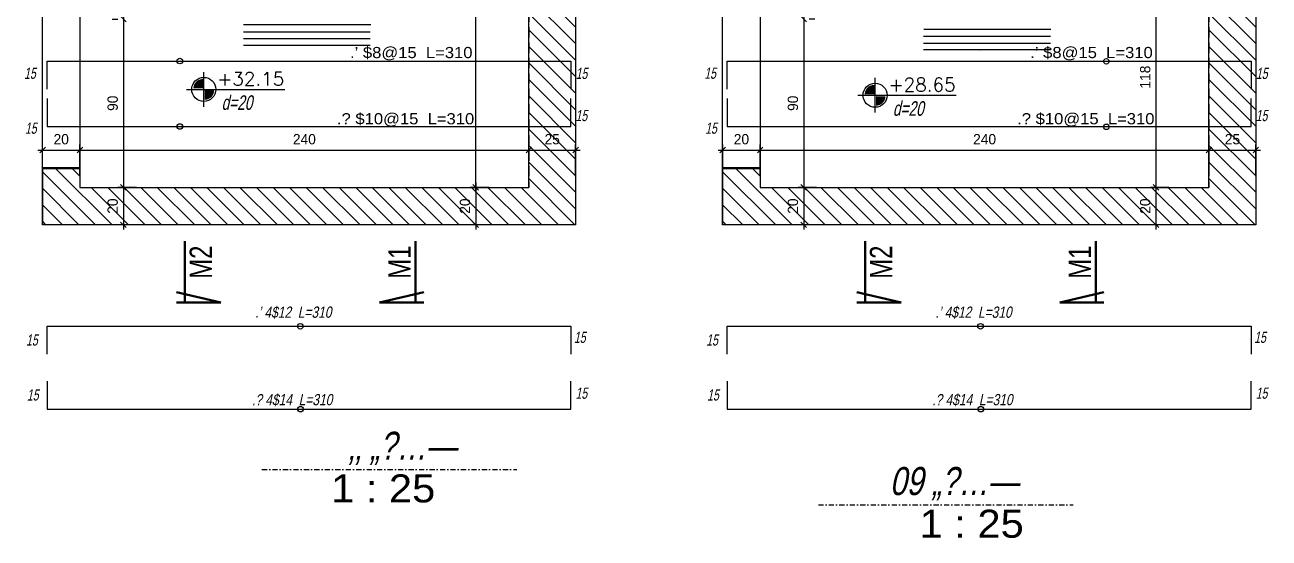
# Model space of a CAD drawing. Header units: inches. Extents: x -5298 to 11252, y 8210 to 22495.
# Drawn here: x 9119 to 9784, y 11486 to 11760 of the extents above; entities that cross this region are included whole.
import ezdxf
from ezdxf.enums import TextEntityAlignment as Align

# ---------------------------------------------------------------- set-up
doc = ezdxf.new("R2010")
doc.units = ezdxf.units.IN
doc.header["$LTSCALE"] = 11
doc.header["$MEASUREMENT"] = 0
doc.linetypes.add('DASHDOT2', pattern=[0.5, 0.25, -0.125, 0, -0.125])
doc.linetypes.add('DASHED2', pattern=[0.375, 0.25, -0.125])
doc.layers.get('Defpoints').update_dxf_attribs({"color": 40})
for name, color, linetype in [('BEAM', 3, 'Continuous'), ('D7', 2, 'Continuous'), ('dim', 3, 'Continuous'), ('dim-50-v', 2, 'Continuous'), ('ENG_beton nifsak', 4, 'Continuous'), ('ENG_beton ole', 3, 'DASHED2'), ('ENG_level', 1, 'DASHDOT2'), ('HATCH', 8, 'Continuous'), ('iron-txt', 3, 'Continuous'), ('IRON6', 6, 'Continuous'), ('TEXT3', 3, 'Continuous')]:
    doc.layers.add(name, color=color, linetype=linetype)
doc.layers.add('W', color=1, linetype='Continuous', lineweight=50)
doc.styles.add('AA', font='hebtxt', dxfattribs={"width": 0.8, "oblique": 8})
doc.styles.add('AD', font='oron')
doc.styles.add('HEBREW', font='hebtxt-weld.shx', dxfattribs={"width": 0.8, "oblique": 12})
doc.styles.add('HEBTXT', font='hebtxt-weld.shx')
doc.styles.add('ROMANS', font='romans')
doc.dimstyles.new('25', dxfattribs={"dimtxt": 5.5, "dimasz": 3, "dimexe": 3, "dimexo": 6, "dimgap": 3, "dimtad": 1, "dimdec": 0, "dimrnd": 0.5, "dimdsep": 46, "dimtxsty": 'HEBTXT', "dimblk1": 'OBLIQUE', "dimblk2": 'OBLIQUE', "dimsah": 1, "dimcen": 1, "dimdle": 2.5, "dimclre": 9, "dimclrt": 3, "dimadec": 0, "dimazin": 0, "dimtfac": 1, "dimtdec": 0, "dimtix": 1, "dimtmove": 2, "dimatfit": 3, "dimldrblk": 'OBLIQUE', "dimfxl": 1, "dimtolj": 1, "dimarcsym": 0})

# ---------------------------------------------------------------- blocks, each defined once
blk = doc.blocks.new('_OBLIQUE')
at = {"color": 0, "linetype": 'ByBlock'}
blk.add_line((-0.5, -0.5), (0.5, 0.5), dxfattribs=at)
blk = doc.blocks.new('*D378')
at = {"layer": 'Defpoints', "color": 0, "linetype": 'Continuous', "transparency": 16777216}
for p in [(9777.34, 11693.52), (9752.34, 11673.52), (9777.34, 11673.52)]:
    blk.add_point(p, dxfattribs=at)
at = {"layer": 'dim-50-v', "color": 9, "linetype": 'Continuous', "lineweight": -2, "transparency": 16777216}
for p, q in [((9752.34, 11679.52), (9752.34, 11696.52)), ((9777.34, 11679.52), (9777.34, 11696.52))]:
    blk.add_line(p, q, dxfattribs=at)
at = {"layer": 'dim-50-v', "color": 0, "linetype": 'Continuous', "lineweight": -2, "transparency": 16777216}
blk.add_line((9749.84, 11693.52), (9779.84, 11693.52), dxfattribs=at)
at = {"layer": 'dim-50-v', "color": 0, "linetype": 'Continuous', "lineweight": -2, "transparency": 16777216, "xscale": 3, "yscale": 3, "zscale": 3, "rotation": 180}
blk.add_blockref('_OBLIQUE', (9752.34, 11693.52), dxfattribs=at)
at = {"layer": 'dim-50-v', "color": 0, "linetype": 'Continuous', "lineweight": -2, "transparency": 16777216, "xscale": 3, "yscale": 3, "zscale": 3}
blk.add_blockref('_OBLIQUE', (9777.34, 11693.52), dxfattribs=at)
at = {"layer": 'dim-50-v', "color": 3, "linetype": 'Continuous', "transparency": 16777216, "insert": (9764.84, 11699.27), "char_height": 5.5, "attachment_point": 5, "style": 'HEBTXT'}
blk.add_mtext('\\A1;25', dxfattribs=at)
blk = doc.blocks.new('*D250')
at = {"layer": 'Defpoints', "color": 0, "linetype": 'Continuous', "transparency": 16777216}
for p in [(9752.34, 11693.52), (9512.34, 11673.52, 0), (9752.34, 11673.52, 0)]:
    blk.add_point(p, dxfattribs=at)
at = {"layer": 'dim-50-v', "color": 9, "linetype": 'Continuous', "lineweight": -2, "transparency": 16777216}
for p, q in [((9512.34, 11679.52), (9512.34, 11696.52)), ((9752.34, 11679.52), (9752.34, 11696.52))]:
    blk.add_line(p, q, dxfattribs=at)
at = {"layer": 'dim-50-v', "color": 0, "linetype": 'Continuous', "lineweight": -2, "transparency": 16777216}
blk.add_line((9509.84, 11693.52), (9754.84, 11693.52), dxfattribs=at)
at = {"layer": 'dim-50-v', "color": 0, "linetype": 'Continuous', "lineweight": -2, "transparency": 16777216, "xscale": 3, "yscale": 3, "zscale": 3, "rotation": 180}
blk.add_blockref('_OBLIQUE', (9512.34, 11693.52), dxfattribs=at)
at = {"layer": 'dim-50-v', "color": 0, "linetype": 'Continuous', "lineweight": -2, "transparency": 16777216, "xscale": 3, "yscale": 3, "zscale": 3}
blk.add_blockref('_OBLIQUE', (9752.34, 11693.52), dxfattribs=at)
at = {"layer": 'dim-50-v', "color": 3, "linetype": 'Continuous', "transparency": 16777216, "insert": (9632.34, 11699.27), "char_height": 5.5, "attachment_point": 5, "style": 'HEBTXT'}
blk.add_mtext('\\A1;240', dxfattribs=at)
blk = doc.blocks.new('*D251')
at = {"layer": 'Defpoints', "color": 0, "linetype": 'Continuous', "transparency": 16777216}
for p in [(9512.34, 11693.52), (9492.34, 11673.52), (9512.34, 11673.52, 0)]:
    blk.add_point(p, dxfattribs=at)
at = {"layer": 'dim-50-v', "color": 9, "linetype": 'Continuous', "lineweight": -2, "transparency": 16777216}
for p, q in [((9492.34, 11679.52), (9492.34, 11696.52)), ((9512.34, 11679.52), (9512.34, 11696.52))]:
    blk.add_line(p, q, dxfattribs=at)
at = {"layer": 'dim-50-v', "color": 0, "linetype": 'Continuous', "lineweight": -2, "transparency": 16777216}
blk.add_line((9489.84, 11693.52), (9514.84, 11693.52), dxfattribs=at)
at = {"layer": 'dim-50-v', "color": 0, "linetype": 'Continuous', "lineweight": -2, "transparency": 16777216, "xscale": 3, "yscale": 3, "zscale": 3, "rotation": 180}
blk.add_blockref('_OBLIQUE', (9492.34, 11693.52), dxfattribs=at)
at = {"layer": 'dim-50-v', "color": 0, "linetype": 'Continuous', "lineweight": -2, "transparency": 16777216, "xscale": 3, "yscale": 3, "zscale": 3}
blk.add_blockref('_OBLIQUE', (9512.34, 11693.52), dxfattribs=at)
at = {"layer": 'dim-50-v', "color": 3, "linetype": 'Continuous', "transparency": 16777216, "insert": (9502.34, 11699.27), "char_height": 5.5, "attachment_point": 5, "style": 'HEBTXT'}
blk.add_mtext('\\A1;20', dxfattribs=at)
blk = doc.blocks.new('*D253')
at = {"layer": 'Defpoints', "color": 0, "linetype": 'Continuous', "transparency": 16777216}
for p in [(9752.29, 11791.52, 0), (9723.95, 11673.52), (9736.87, 11673.52, 0)]:
    blk.add_point(p, dxfattribs=at)
at = {"layer": 'dim-50-v', "color": 0, "linetype": 'Continuous', "lineweight": -2, "transparency": 16777216}
blk.add_line((9723.95, 11794.02), (9723.95, 11671.02), dxfattribs=at)
at = {"layer": 'dim-50-v', "color": 9, "linetype": 'Continuous', "lineweight": -2, "transparency": 16777216}
for p, q in [((9746.29, 11791.52), (9720.95, 11791.52)), ((9730.87, 11673.52), (9720.95, 11673.52))]:
    blk.add_line(p, q, dxfattribs=at)
at = {"layer": 'dim-50-v', "color": 0, "linetype": 'Continuous', "lineweight": -2, "transparency": 16777216, "xscale": 3, "yscale": 3, "zscale": 3}
for p, rotation in [((9723.95, 11791.52), 90), ((9723.95, 11673.52), 270)]:
    blk.add_blockref('_OBLIQUE', p, dxfattribs=dict(at, rotation=rotation))
at = {"layer": 'dim-50-v', "color": 3, "linetype": 'Continuous', "transparency": 16777216, "insert": (9718.2, 11732.52), "char_height": 5.5, "attachment_point": 5, "rotation": 90, "style": 'HEBTXT'}
blk.add_mtext('\\A1;118', dxfattribs=at)
blk = doc.blocks.new('*D255')
at = {"layer": 'Defpoints', "color": 0, "linetype": 'Continuous', "transparency": 16777216}
for p in [(9535.62, 11763.52, 0), (9535.62, 11673.52), (9548.54, 11673.52, 0)]:
    blk.add_point(p, dxfattribs=at)
at = {"layer": 'dim-50-v', "color": 0, "linetype": 'Continuous', "lineweight": -2, "transparency": 16777216}
blk.add_line((9535.62, 11766.02), (9535.62, 11671.02), dxfattribs=at)
at = {"layer": 'dim-50-v', "color": 9, "linetype": 'Continuous', "lineweight": -2, "transparency": 16777216}
for p, q in [((9541.62, 11763.52), (9538.62, 11763.52)), ((9542.54, 11673.52), (9532.62, 11673.52))]:
    blk.add_line(p, q, dxfattribs=at)
at = {"layer": 'dim-50-v', "color": 0, "linetype": 'Continuous', "lineweight": -2, "transparency": 16777216, "xscale": 3, "yscale": 3, "zscale": 3}
for p, rotation in [((9535.62, 11763.52), 90), ((9535.62, 11673.52), 270)]:
    blk.add_blockref('_OBLIQUE', p, dxfattribs=dict(at, rotation=rotation))
at = {"layer": 'dim-50-v', "color": 3, "linetype": 'Continuous', "transparency": 16777216, "insert": (9529.87, 11718.52), "char_height": 5.5, "attachment_point": 5, "rotation": 90, "style": 'HEBTXT'}
blk.add_mtext('\\A1;90', dxfattribs=at)
blk = doc.blocks.new('*D356')
at = {"layer": 'Defpoints', "color": 0, "linetype": 'Continuous', "transparency": 16777216}
for p in [(9548.54, 11673.52, 0), (9535.62, 11653.52), (9538.92, 11653.52)]:
    blk.add_point(p, dxfattribs=at)
at = {"layer": 'dim-50-v', "color": 0, "linetype": 'Continuous', "lineweight": -2, "transparency": 16777216}
blk.add_line((9535.62, 11676.02), (9535.62, 11651.02), dxfattribs=at)
at = {"layer": 'dim-50-v', "color": 9, "linetype": 'Continuous', "lineweight": -2, "transparency": 16777216}
for p, q in [((9542.54, 11673.52), (9532.62, 11673.52)), ((9532.92, 11653.52), (9532.62, 11653.52))]:
    blk.add_line(p, q, dxfattribs=at)
at = {"layer": 'dim-50-v', "color": 0, "linetype": 'Continuous', "lineweight": -2, "transparency": 16777216, "xscale": 3, "yscale": 3, "zscale": 3}
for p, rotation in [((9535.62, 11673.52), 90), ((9535.62, 11653.52), 270)]:
    blk.add_blockref('_OBLIQUE', p, dxfattribs=dict(at, rotation=rotation))
at = {"layer": 'dim-50-v', "color": 3, "linetype": 'Continuous', "transparency": 16777216, "insert": (9529.87, 11663.52), "char_height": 5.5, "attachment_point": 5, "rotation": 90, "style": 'HEBTXT'}
blk.add_mtext('\\A1;20', dxfattribs=at)
blk = doc.blocks.new('*D439')
at = {"layer": 'Defpoints', "color": 0, "linetype": 'Continuous', "transparency": 16777216}
for p in [(9736.87, 11673.52, 0), (9723.95, 11653.52), (9736.94, 11653.52, 0)]:
    blk.add_point(p, dxfattribs=at)
at = {"layer": 'dim-50-v', "color": 0, "linetype": 'Continuous', "lineweight": -2, "transparency": 16777216}
blk.add_line((9723.95, 11676.02), (9723.95, 11651.02), dxfattribs=at)
at = {"layer": 'dim-50-v', "color": 9, "linetype": 'Continuous', "lineweight": -2, "transparency": 16777216}
for p, q in [((9730.87, 11673.52), (9720.95, 11673.52)), ((9730.94, 11653.52), (9720.95, 11653.52))]:
    blk.add_line(p, q, dxfattribs=at)
at = {"layer": 'dim-50-v', "color": 0, "linetype": 'Continuous', "lineweight": -2, "transparency": 16777216, "xscale": 3, "yscale": 3, "zscale": 3}
for p, rotation in [((9723.95, 11673.52), 90), ((9723.95, 11653.52), 270)]:
    blk.add_blockref('_OBLIQUE', p, dxfattribs=dict(at, rotation=rotation))
at = {"layer": 'dim-50-v', "color": 3, "linetype": 'Continuous', "transparency": 16777216, "insert": (9718.2, 11663.52), "char_height": 5.5, "attachment_point": 5, "rotation": 90, "style": 'HEBTXT'}
blk.add_mtext('\\A1;20', dxfattribs=at)
blk = doc.blocks.new('cncb')
at = {"layer": 'BEAM', "color": 2, "linetype": 'Continuous', "elevation": 0}
blk.add_lwpolyline([(9882.94, 11117.46), (9903, 11117.46), (9903, 11012.47), (9882.94, 11012.47)], close=True, dxfattribs=at)
at = {"layer": 'ENG_beton nifsak', "ltscale": 5, "elevation": 0}
blk.add_lwpolyline([(9903, 11117.46), (9882.94, 11117.46), (9882.94, 11512.08), (10167.94, 11512.08), (10167.94, 10982.08), (9882.94, 10982.08), (9882.94, 11012.47), (9903, 11012.47), (9902.94, 11002.08), (10142.94, 11002.08), (10142.94, 11492.08), (9902.94, 11492.08)], close=True, dxfattribs=at)
blk = doc.blocks.new('PL')
at = {"linetype": 'ByBlock'}
for p, q in [((0, -0.258), (0, 0.258)), ((-0.258, 0), (1.204, 0))]:
    blk.add_line(p, q, dxfattribs=at)
at = {"color": 4, "const_width": 0.14}
for points in [[(-0.014, 0.084, 0.414214), (-0.084, 0.014, 1)], [(0.014, -0.084, 0.414214), (0.084, -0.014, 1)]]:
    blk.add_lwpolyline(points, format="xyb", dxfattribs=at)
at = {"linetype": 'ByBlock'}
blk.add_circle((0, 0), 0.179, dxfattribs=at)
at = {"style": 'ROMANS'}
blk.add_attdef('LEVEL', text='', height=0.2, dxfattribs=at).set_placement((0.698, 0.157), align=Align.MIDDLE)
blk = doc.blocks.new('*D936')
at = {"layer": 'Defpoints', "color": 0, "linetype": 'Continuous', "transparency": 16777216}
for p in [(9413.67, 11693.52), (9388.67, 11673.52), (9413.67, 11673.52)]:
    blk.add_point(p, dxfattribs=at)
at = {"layer": 'dim-50-v', "color": 9, "linetype": 'Continuous', "lineweight": -2, "transparency": 16777216}
for p, q in [((9388.67, 11679.52), (9388.67, 11696.52)), ((9413.67, 11679.52), (9413.67, 11696.52))]:
    blk.add_line(p, q, dxfattribs=at)
at = {"layer": 'dim-50-v', "color": 0, "linetype": 'Continuous', "lineweight": -2, "transparency": 16777216}
blk.add_line((9386.17, 11693.52), (9416.17, 11693.52), dxfattribs=at)
at = {"layer": 'dim-50-v', "color": 0, "linetype": 'Continuous', "lineweight": -2, "transparency": 16777216, "xscale": 3, "yscale": 3, "zscale": 3, "rotation": 180}
blk.add_blockref('_OBLIQUE', (9388.67, 11693.52), dxfattribs=at)
at = {"layer": 'dim-50-v', "color": 0, "linetype": 'Continuous', "lineweight": -2, "transparency": 16777216, "xscale": 3, "yscale": 3, "zscale": 3}
blk.add_blockref('_OBLIQUE', (9413.67, 11693.52), dxfattribs=at)
at = {"layer": 'dim-50-v', "color": 3, "linetype": 'Continuous', "transparency": 16777216, "insert": (9401.17, 11699.27), "char_height": 5.5, "attachment_point": 5, "style": 'HEBTXT'}
blk.add_mtext('\\A1;25', dxfattribs=at)
blk = doc.blocks.new('*D937')
at = {"layer": 'Defpoints', "color": 0, "linetype": 'Continuous', "transparency": 16777216}
for p in [(9388.67, 11693.52), (9148.67, 11673.52, 0), (9388.67, 11673.52, 0)]:
    blk.add_point(p, dxfattribs=at)
at = {"layer": 'dim-50-v', "color": 9, "linetype": 'Continuous', "lineweight": -2, "transparency": 16777216}
for p, q in [((9148.67, 11679.52), (9148.67, 11696.52)), ((9388.67, 11679.52), (9388.67, 11696.52))]:
    blk.add_line(p, q, dxfattribs=at)
at = {"layer": 'dim-50-v', "color": 0, "linetype": 'Continuous', "lineweight": -2, "transparency": 16777216}
blk.add_line((9146.17, 11693.52), (9391.17, 11693.52), dxfattribs=at)
at = {"layer": 'dim-50-v', "color": 0, "linetype": 'Continuous', "lineweight": -2, "transparency": 16777216, "xscale": 3, "yscale": 3, "zscale": 3, "rotation": 180}
blk.add_blockref('_OBLIQUE', (9148.67, 11693.52), dxfattribs=at)
at = {"layer": 'dim-50-v', "color": 0, "linetype": 'Continuous', "lineweight": -2, "transparency": 16777216, "xscale": 3, "yscale": 3, "zscale": 3}
blk.add_blockref('_OBLIQUE', (9388.67, 11693.52), dxfattribs=at)
at = {"layer": 'dim-50-v', "color": 3, "linetype": 'Continuous', "transparency": 16777216, "insert": (9268.67, 11699.27), "char_height": 5.5, "attachment_point": 5, "style": 'HEBTXT'}
blk.add_mtext('\\A1;240', dxfattribs=at)
blk = doc.blocks.new('*D938')
at = {"layer": 'Defpoints', "color": 0, "linetype": 'Continuous', "transparency": 16777216}
for p in [(9148.67, 11693.52), (9128.68, 11673.52), (9148.67, 11673.52, 0)]:
    blk.add_point(p, dxfattribs=at)
at = {"layer": 'dim-50-v', "color": 9, "linetype": 'Continuous', "lineweight": -2, "transparency": 16777216}
for p, q in [((9128.68, 11679.52), (9128.68, 11696.52)), ((9148.67, 11679.52), (9148.67, 11696.52))]:
    blk.add_line(p, q, dxfattribs=at)
at = {"layer": 'dim-50-v', "color": 0, "linetype": 'Continuous', "lineweight": -2, "transparency": 16777216}
blk.add_line((9126.18, 11693.52), (9151.17, 11693.52), dxfattribs=at)
at = {"layer": 'dim-50-v', "color": 0, "linetype": 'Continuous', "lineweight": -2, "transparency": 16777216, "xscale": 3, "yscale": 3, "zscale": 3, "rotation": 180}
blk.add_blockref('_OBLIQUE', (9128.68, 11693.52), dxfattribs=at)
at = {"layer": 'dim-50-v', "color": 0, "linetype": 'Continuous', "lineweight": -2, "transparency": 16777216, "xscale": 3, "yscale": 3, "zscale": 3}
blk.add_blockref('_OBLIQUE', (9148.67, 11693.52), dxfattribs=at)
at = {"layer": 'dim-50-v', "color": 3, "linetype": 'Continuous', "transparency": 16777216, "insert": (9138.67, 11699.27), "char_height": 5.5, "attachment_point": 5, "style": 'HEBTXT'}
blk.add_mtext('\\A1;20', dxfattribs=at)
blk = doc.blocks.new('*D940')
at = {"layer": 'Defpoints', "color": 0, "linetype": 'Continuous', "transparency": 16777216}
for p in [(9171.95, 11763.52, 0), (9171.95, 11673.52), (9184.87, 11673.52, 0)]:
    blk.add_point(p, dxfattribs=at)
at = {"layer": 'dim-50-v', "color": 9, "linetype": 'Continuous', "lineweight": -2, "transparency": 16777216}
for p, q in [((9165.95, 11763.52), (9168.95, 11763.52)), ((9178.87, 11673.52), (9168.95, 11673.52))]:
    blk.add_line(p, q, dxfattribs=at)
at = {"layer": 'dim-50-v', "color": 0, "linetype": 'Continuous', "lineweight": -2, "transparency": 16777216}
blk.add_line((9171.95, 11766.02), (9171.95, 11671.02), dxfattribs=at)
at = {"layer": 'dim-50-v', "color": 0, "linetype": 'Continuous', "lineweight": -2, "transparency": 16777216, "xscale": 3, "yscale": 3, "zscale": 3}
for p, rotation in [((9171.95, 11763.52), 90), ((9171.95, 11673.52), 270)]:
    blk.add_blockref('_OBLIQUE', p, dxfattribs=dict(at, rotation=rotation))
at = {"layer": 'dim-50-v', "color": 3, "linetype": 'Continuous', "transparency": 16777216, "insert": (9166.2, 11718.52), "char_height": 5.5, "attachment_point": 5, "rotation": 90, "style": 'HEBTXT'}
blk.add_mtext('\\A1;90', dxfattribs=at)
blk = doc.blocks.new('*D935')
at = {"layer": 'Defpoints', "color": 0, "linetype": 'Continuous', "transparency": 16777216}
for p in [(9184.87, 11673.52, 0), (9171.95, 11653.52), (9175.26, 11653.52)]:
    blk.add_point(p, dxfattribs=at)
at = {"layer": 'dim-50-v', "color": 0, "linetype": 'Continuous', "lineweight": -2, "transparency": 16777216}
blk.add_line((9171.95, 11676.02), (9171.95, 11651.02), dxfattribs=at)
at = {"layer": 'dim-50-v', "color": 9, "linetype": 'Continuous', "lineweight": -2, "transparency": 16777216}
for p, q in [((9178.87, 11673.52), (9168.95, 11673.52)), ((9169.26, 11653.52), (9168.95, 11653.52))]:
    blk.add_line(p, q, dxfattribs=at)
at = {"layer": 'dim-50-v', "color": 0, "linetype": 'Continuous', "lineweight": -2, "transparency": 16777216, "xscale": 3, "yscale": 3, "zscale": 3}
for p, rotation in [((9171.95, 11673.52), 90), ((9171.95, 11653.52), 270)]:
    blk.add_blockref('_OBLIQUE', p, dxfattribs=dict(at, rotation=rotation))
at = {"layer": 'dim-50-v', "color": 3, "linetype": 'Continuous', "transparency": 16777216, "insert": (9166.2, 11663.52), "char_height": 5.5, "attachment_point": 5, "rotation": 90, "style": 'HEBTXT'}
blk.add_mtext('\\A1;20', dxfattribs=at)
blk = doc.blocks.new('*D932')
at = {"layer": 'Defpoints', "color": 0, "linetype": 'Continuous', "transparency": 16777216}
for p in [(9373.21, 11673.52, 0), (9360.29, 11653.52), (9373.28, 11653.52, 0)]:
    blk.add_point(p, dxfattribs=at)
at = {"layer": 'dim-50-v', "color": 0, "linetype": 'Continuous', "lineweight": -2, "transparency": 16777216}
blk.add_line((9360.29, 11676.02), (9360.29, 11651.02), dxfattribs=at)
at = {"layer": 'dim-50-v', "color": 9, "linetype": 'Continuous', "lineweight": -2, "transparency": 16777216}
for p, q in [((9367.21, 11673.52), (9357.29, 11673.52)), ((9367.28, 11653.52), (9357.29, 11653.52))]:
    blk.add_line(p, q, dxfattribs=at)
at = {"layer": 'dim-50-v', "color": 0, "linetype": 'Continuous', "lineweight": -2, "transparency": 16777216, "xscale": 3, "yscale": 3, "zscale": 3}
for p, rotation in [((9360.29, 11673.52), 90), ((9360.29, 11653.52), 270)]:
    blk.add_blockref('_OBLIQUE', p, dxfattribs=dict(at, rotation=rotation))
at = {"layer": 'dim-50-v', "color": 3, "linetype": 'Continuous', "transparency": 16777216, "insert": (9354.54, 11663.52), "char_height": 5.5, "attachment_point": 5, "rotation": 90, "style": 'HEBTXT'}
blk.add_mtext('\\A1;20', dxfattribs=at)
blk = doc.blocks.new('*D957')
at = {"layer": 'Defpoints', "color": 0, "linetype": 'Continuous', "transparency": 16777216}
for p in [(9360.29, 12043.52), (9369.95, 12043.52), (9373.21, 11673.52, 0)]:
    blk.add_point(p, dxfattribs=at)
at = {"layer": 'dim-50-v', "color": 9, "linetype": 'Continuous', "lineweight": -2, "transparency": 16777216}
for p, q in [((9363.95, 12043.52), (9357.29, 12043.52)), ((9367.21, 11673.52), (9357.29, 11673.52))]:
    blk.add_line(p, q, dxfattribs=at)
at = {"layer": 'dim-50-v', "color": 0, "linetype": 'Continuous', "lineweight": -2, "transparency": 16777216}
blk.add_line((9360.29, 11671.02), (9360.29, 12046.02), dxfattribs=at)
at = {"layer": 'dim-50-v', "color": 0, "linetype": 'Continuous', "lineweight": -2, "transparency": 16777216, "xscale": 3, "yscale": 3, "zscale": 3}
for p, rotation in [((9360.29, 12043.52), 90), ((9360.29, 11673.52), 270)]:
    blk.add_blockref('_OBLIQUE', p, dxfattribs=dict(at, rotation=rotation))
at = {"layer": 'dim-50-v', "color": 3, "linetype": 'Continuous', "transparency": 16777216, "insert": (9354.54, 11858.52), "char_height": 5.5, "attachment_point": 5, "rotation": 90, "style": 'HEBTXT'}
blk.add_mtext('\\A1;370', dxfattribs=at)

msp = doc.modelspace()

# ---------------------------------------------------------------- hatches: boundary and pattern name
at = {"layer": 'HATCH', "linetype": 'Continuous', "transparency": 33554687}
h = msp.add_hatch(dxfattribs=at)
h.set_pattern_fill('ANSI31', color=256, scale=50, angle=270)
h.set_pattern_definition([(315, (1572.782, 720.372), (4.4194174, 4.4194174), [])])
h.paths.add_polyline_path([(9388.62, 12163.52), (9388.62, 12015.52), (9388.62, 12015.52), (9388.62, 12015.52), (9388.62, 11673.52), (9148.62, 11673.52), (9148.62, 11683.52), (9128.62, 11683.52), (9128.62, 11653.52), (9413.62, 11653.52), (9413.62, 12183.52), (9128.62, 12183.52), (9128.62, 12063.52), (9128.62, 11788.82), (9148.62, 11788.82), (9148.62, 11931.52), (9148.62, 11931.52), (9148.62, 11931.52), (9148.62, 12063.52), (9148.62, 12163.52)])
h.paths.add_polyline_path([(9395.35, 11695.15), (9407, 11695.15), (9407, 11703.4), (9395.35, 11703.4)], flags=24)
h.paths.add_polyline_path([(9395.35, 12074.18), (9407, 12074.18), (9407, 12082.43), (9395.35, 12082.43)], flags=24)
h.paths.add_polyline_path([(9132.85, 12074.18), (9144.5, 12074.18), (9144.5, 12082.43), (9132.85, 12082.43)], flags=24)
h.paths.add_polyline_path([(9170.33, 12167.69), (9170.33, 12179.35), (9162.08, 12179.35), (9162.08, 12167.69)], flags=24)
h.paths.add_polyline_path([(9170.33, 11657.69), (9170.33, 11669.35), (9162.08, 11669.35), (9162.08, 11657.69)], flags=24)
h = msp.add_hatch(dxfattribs=at)
h.set_pattern_fill('ANSI31', color=256, scale=50, angle=270)
h.set_pattern_definition([(315, (1936.4474, 720.372), (4.4194174, 4.4194174), [])])
h.paths.add_polyline_path([(9752.29, 12163.52), (9752.29, 12015.52), (9752.29, 12015.52), (9752.29, 12015.52), (9752.29, 11673.52), (9512.29, 11673.52), (9512.29, 11683.52), (9492.29, 11683.52), (9492.29, 11653.52), (9777.29, 11653.52), (9777.29, 12183.52), (9492.29, 12183.52), (9492.29, 12063.52), (9492.29, 11788.82), (9512.29, 11788.82), (9512.29, 11931.52), (9512.29, 11931.52), (9512.29, 11931.52), (9512.29, 12063.52), (9512.29, 12163.52)])
h.paths.add_polyline_path([(9759.01, 11695.15), (9770.67, 11695.15), (9770.67, 11703.4), (9759.01, 11703.4)], flags=24)
h.paths.add_polyline_path([(9759.01, 12074.18), (9770.67, 12074.18), (9770.67, 12082.43), (9759.01, 12082.43)], flags=24)
h.paths.add_polyline_path([(9496.51, 12074.18), (9508.17, 12074.18), (9508.17, 12082.43), (9496.51, 12082.43)], flags=24)
h.paths.add_polyline_path([(9533.99, 12167.69), (9533.99, 12179.35), (9525.74, 12179.35), (9525.74, 12167.69)], flags=24)
h.paths.add_polyline_path([(9533.99, 11657.69), (9533.99, 11669.35), (9525.74, 11669.35), (9525.74, 11657.69)], flags=24)

# ---------------------------------------------------------------- linework, layer by layer
at = {"layer": 'BEAM', "color": 2, "linetype": 'Continuous', "elevation": 0}
for points in [[(9128.62, 11788.82), (9148.62, 11788.82), (9148.62, 11683.52), (9128.62, 11683.52)], [(9492.29, 11788.82), (9512.29, 11788.82), (9512.29, 11683.52), (9492.29, 11683.52)]]:
    msp.add_lwpolyline(points, close=True, dxfattribs=at)
at = {"layer": 'dim', "elevation": 0}
for points in [[(9697.39, 11791.52, 0, 2.5, 0), (9697.39, 11779.04, 0, 0, 0), (9697.39, 11720.69, 0, 0, 0)], [(9202.09, 11673.52, 0, 2.5, 0), (9202.09, 11686.12, 0, 0, 0), (9202.09, 11779.04, 0, 0, 0)], [(9697.39, 11673.52, 0, 2.5, 0), (9697.39, 11686.12, 0, 0, 0), (9697.39, 11779.04, 0, 0, 0)], [(9202.09, 11763.52, 0, 2.5, 0), (9202.09, 11751.04, 0, 0, 0), (9202.09, 11692.69, 0, 0, 0)], [(9266.57, 11749.5, 0, 2.5, 0), (9266.5, 11734.92, 0, 0, 0), (9266.62, 11548.24, 0, 0, 0)], [(9630.17, 11747.08, 0, 2.5, 0), (9630.09, 11732.5, 0, 0, 0), (9630.21, 11542.56, 0, 0, 0)]]:
    msp.add_lwpolyline(points, format="xyseb", dxfattribs=at)
at = {"layer": 'dim'}
for centre in [(9202.09, 11741.11, 0), (9697.42, 11740.95, 0), (9202.09, 11706.09, 0), (9697.42, 11705.93, 0), (9266.5, 11599.26, 0), (9630.16, 11599.26, 0), (9266.62, 11554.93, 0), (9630.29, 11554.93, 0)]:
    msp.add_circle(centre, 1.5, dxfattribs=at)
at = {"layer": 'ENG_beton ole', "ltscale": 2}
for p, q in [((9413.62, 12183.52, 0), (9413.62, 11653.52, 0)), ((9777.29, 12183.52, 0), (9777.29, 11653.52, 0)), ((9388.62, 12163.52, 0), (9388.62, 11673.52, 0)), ((9752.29, 12163.52, 0), (9752.29, 11673.52, 0)), ((9148.62, 11673.52, 0), (9388.62, 11673.52, 0)), ((9512.29, 11673.52, 0), (9752.29, 11673.52, 0)), ((9413.62, 11653.52, 0), (9128.62, 11653.52, 0)), ((9777.29, 11653.52, 0), (9492.29, 11653.52, 0))]:
    msp.add_line(p, q, dxfattribs=at)
at = {"layer": 'ENG_beton ole', "linetype": 'Continuous'}
for p, q in [((9128.62, 11683.52, 0), (9128.62, 11653.52, 0)), ((9148.62, 11683.52, 0), (9128.62, 11683.52, 0)), ((9148.62, 11683.52, 0), (9148.62, 11673.52, 0)), ((9492.29, 11683.52, 0), (9492.29, 11653.52, 0)), ((9512.29, 11683.52, 0), (9492.29, 11683.52, 0)), ((9512.29, 11683.52, 0), (9512.29, 11673.52, 0))]:
    msp.add_line(p, q, dxfattribs=at)
at = {"layer": 'ENG_level', "color": 1}
for p, q in [((9245.99, 11522.7, 0), (9382.25, 11522.7, 0)), ((9543.45, 11503.82, 0), (9679.71, 11503.82, 0))]:
    msp.add_line(p, q, dxfattribs=at)
at = {"layer": 'IRON6'}
for p, q in [((9303.85, 11756.59, 0), (9236.04, 11756.59, 0)), ((9304.13, 11760.41, 0), (9236.21, 11760.41, 0)), ((9667.52, 11754.17, 0), (9599.71, 11754.17, 0)), ((9667.8, 11757.99, 0), (9599.87, 11757.99, 0)), ((9303.85, 11752.96, 0), (9236.04, 11752.96, 0)), ((9303.85, 11749.5, 0), (9236.04, 11749.5, 0)), ((9667.52, 11750.54, 0), (9599.71, 11750.54, 0)), ((9667.52, 11747.08, 0), (9599.71, 11747.08, 0))]:
    msp.add_line(p, q, dxfattribs=at)
at = {"layer": 'IRON6', "elevation": 0}
for points in [[(9131.12, 11726.11), (9131.12, 11741.11), (9411.12, 11741.11), (9411.11, 11726.11)], [(9494.78, 11726.13), (9494.78, 11741.13), (9774.79, 11741.13), (9774.78, 11726.13)], [(9131.12, 11721.09), (9131.12, 11706.09), (9411.12, 11706.09), (9411.12, 11721.09)], [(9494.78, 11721.11), (9494.78, 11706.11), (9774.78, 11706.11), (9774.78, 11721.11)], [(9131.12, 11584.26), (9131.12, 11599.26), (9411.12, 11599.26), (9411.12, 11584.26)], [(9494.78, 11584.26), (9494.78, 11599.26), (9774.79, 11599.26), (9774.78, 11584.26)], [(9131.12, 11569.93), (9131.12, 11554.93), (9411.12, 11554.93), (9411.12, 11569.93)], [(9494.78, 11569.93), (9494.78, 11554.93), (9774.78, 11554.93), (9774.78, 11569.93)]]:
    msp.add_lwpolyline(points, dxfattribs=at)
at = {"layer": 'W'}
for p, q in [((9204.75, 11644.76, 0), (9204.75, 11611.88, 0)), ((9328.11, 11644.76, 0), (9328.11, 11611.88, 0)), ((9568.41, 11644.76, 0), (9568.41, 11611.88, 0)), ((9691.78, 11644.76, 0), (9691.78, 11611.88, 0)), ((9224.05, 11611.88, 0), (9200.38, 11617.47, 0)), ((9308.81, 11611.88, 0), (9332.48, 11617.47, 0)), ((9587.72, 11611.88, 0), (9564.04, 11617.47, 0)), ((9672.47, 11611.88, 0), (9696.14, 11617.47, 0)), ((9200.38, 11611.88, 0), (9224.05, 11611.88, 0)), ((9332.48, 11611.88, 0), (9308.81, 11611.88, 0)), ((9564.04, 11611.88, 0), (9587.72, 11611.88, 0)), ((9696.14, 11611.88, 0), (9672.47, 11611.88, 0))]:
    msp.add_line(p, q, dxfattribs=at)

# ---------------------------------------------------------------- block references
at = {"layer": 'BEAM', "linetype": 'Continuous'}
for p in [(-754.32, 671.45, 0), (-390.66, 671.45, 0)]:
    msp.add_blockref('cncb', p, dxfattribs=at)
at = {"layer": 'D7', "xscale": 36, "yscale": 36, "zscale": 36}
for p, values in [((9214.89, 11725.94, 0), {'LEVEL': '+32.15'}), ((9573.8, 11722.8, 0), {'LEVEL': '+28.65'})]:
    msp.add_blockref('PL', p, dxfattribs=at).add_auto_attribs(values)

# ---------------------------------------------------------------- texts
at = {"layer": 'ENG_level', "style": 'HEBREW', "oblique": 12, "width": 0.8}
for s, p in [(' ‚‚ „\x8e…—', (9349.92, 11527.85, 0)), ('09 „\x8e…—', (9650.31, 11508.97, 0))]:
    msp.add_text(s, height=15, dxfattribs=at).set_placement(p, align=Align.RIGHT)
at = {"layer": 'ENG_level', "color": 1, "style": 'HEBTXT', "width": 1.11}
for p in [(9310.78, 11512.55, 0), (9625.41, 11493.67, 0)]:
    msp.add_text('1 : 25', height=15, rotation=360, dxfattribs=at).set_placement(p, align=Align.MIDDLE)
at = {"layer": 'iron-txt', "style": 'HEBTXT', "width": 1.11}
for s, p in [('.’ $8@15  L=310', (9325.81, 11745.28, 0)), ('.’ $8@15  L=310', (9689.48, 11745.29, 0)), ('.%%154 $10@15  L=310', (9322.78, 11709.87, 0)), ('.%%154 $10@15  L=310', (9686.45, 11709.89, 0))]:
    msp.add_text(s, height=5.9765, dxfattribs=at).set_placement(p, align=Align.MIDDLE)
at = {"layer": 'TEXT3', "style": 'AA', "oblique": 12, "width": 0.7}
for s, height, p in [('15', 6, (9118.82, 11731.59, 0)), ('15', 6, (9413.71, 11731.49, 0)), ('15', 6, (9482.48, 11731.61, 0)), ('15', 6, (9777.38, 11731.5, 0)), ('d=20', 7.8, (9224.42, 11714.97, 0)), ('15', 6, (9413.62, 11708.97, 0)), ('d=20', 7.8, (9583.34, 11711.83, 0)), ('15', 6, (9777.28, 11708.98, 0)), ('15', 6, (9119.28, 11702.2, 0)), ('15', 6, (9482.95, 11702.21, 0)), ('15', 6, (9119.86, 11588.92, 0)), ('15', 6, (9412.79, 11590.35, 0)), ('15', 6, (9483.52, 11588.92, 0)), ('15', 6, (9776.46, 11590.35, 0)), ('15', 6, (9120.32, 11559.53, 0)), ('15', 6, (9413.62, 11560.48, 0)), ('15', 6, (9483.99, 11559.53, 0)), ('15', 6, (9777.28, 11560.48, 0))]:
    msp.add_text(s, height=height, dxfattribs=at).set_placement(p)
at = {"layer": 'TEXT3', "style": 'HEBREW', "oblique": 12, "width": 0.8}
for s, p in [('.’ 4$12  L=310', (9262.73, 11606.72, 0)), ('.’ 4$12  L=310', (9626.39, 11606.72, 0)), ('.%%154 4$14  L=310', (9262.14, 11559.92, 0)), ('.%%154 4$14  L=310', (9625.8, 11559.92, 0))]:
    msp.add_text(s, height=6, rotation=0.04545, dxfattribs=at).set_placement(p, align=Align.MIDDLE)
at = {"layer": 'W', "style": 'AD', "width": 0.8}
for s, p in [('M2', (9219.29, 11624.65, 0)), ('M1', (9325.52, 11624.65, 0)), ('M2', (9582.96, 11624.65, 0)), ('M1', (9689.19, 11624.65, 0))]:
    msp.add_text(s, height=11.953, rotation=90, dxfattribs=at).set_placement(p)

# ---------------------------------------------------------------- dimensions: what is measured, and where the dimension line sits
at = {"layer": 'dim-50-v', "linetype": 'Continuous'}
for base, p1, p2, angle, picture, middle in [((9360.29, 12043.52, 0), (9373.21, 11673.52, 0), (9369.95, 12043.52, 0), 90, '*D957', (9354.54, 11858.52, 0)), ((9723.95, 11673.52, 0), (9752.29, 11791.52, 0), (9736.87, 11673.52, 0), 90, '*D253', (9718.2, 11732.52, 0)), ((9171.95, 11673.52, 0), (9171.95, 11763.52, 0), (9184.87, 11673.52, 0), 90, '*D940', (9166.2, 11718.52, 0)), ((9535.62, 11673.52, 0), (9535.62, 11763.52, 0), (9548.54, 11673.52, 0), 90, '*D255', (9529.87, 11718.52, 0)), ((9148.67, 11693.52, 0), (9128.68, 11673.52, 0), (9148.67, 11673.52, 0), 180, '*D938', (9138.67, 11699.27, 0)), ((9388.67, 11693.52, 0), (9148.67, 11673.52, 0), (9388.67, 11673.52, 0), 180, '*D937', (9268.67, 11699.27, 0)), ((9413.67, 11693.52, 0), (9388.67, 11673.52, 0), (9413.67, 11673.52, 0), 180, '*D936', (9401.17, 11699.27, 0)), ((9512.34, 11693.52, 0), (9492.34, 11673.52, 0), (9512.34, 11673.52, 0), 180, '*D251', (9502.34, 11699.27, 0)), ((9752.34, 11693.52, 0), (9512.34, 11673.52, 0), (9752.34, 11673.52, 0), 180, '*D250', (9632.34, 11699.27, 0)), ((9777.34, 11693.52, 0), (9752.34, 11673.52, 0), (9777.34, 11673.52, 0), 180, '*D378', (9764.84, 11699.27, 0)), ((9171.95, 11653.52, 0), (9184.87, 11673.52, 0), (9175.26, 11653.52, 0), 90, '*D935', (9166.2, 11663.52, 0)), ((9360.29, 11653.52, 0), (9373.21, 11673.52, 0), (9373.28, 11653.52, 0), 90, '*D932', (9354.54, 11663.52, 0)), ((9535.62, 11653.52, 0), (9548.54, 11673.52, 0), (9538.92, 11653.52, 0), 90, '*D356', (9529.87, 11663.52, 0)), ((9723.95, 11653.52, 0), (9736.87, 11673.52, 0), (9736.94, 11653.52, 0), 90, '*D439', (9718.2, 11663.52, 0))]:
    dim = msp.add_linear_dim(base=base, p1=p1, p2=p2, angle=angle, dimstyle='25', dxfattribs=at)
    dim.commit()
    dim.dimension.update_dxf_attribs({"geometry": picture, "text_midpoint": middle})

doc.saveas('drawing.dxf')
